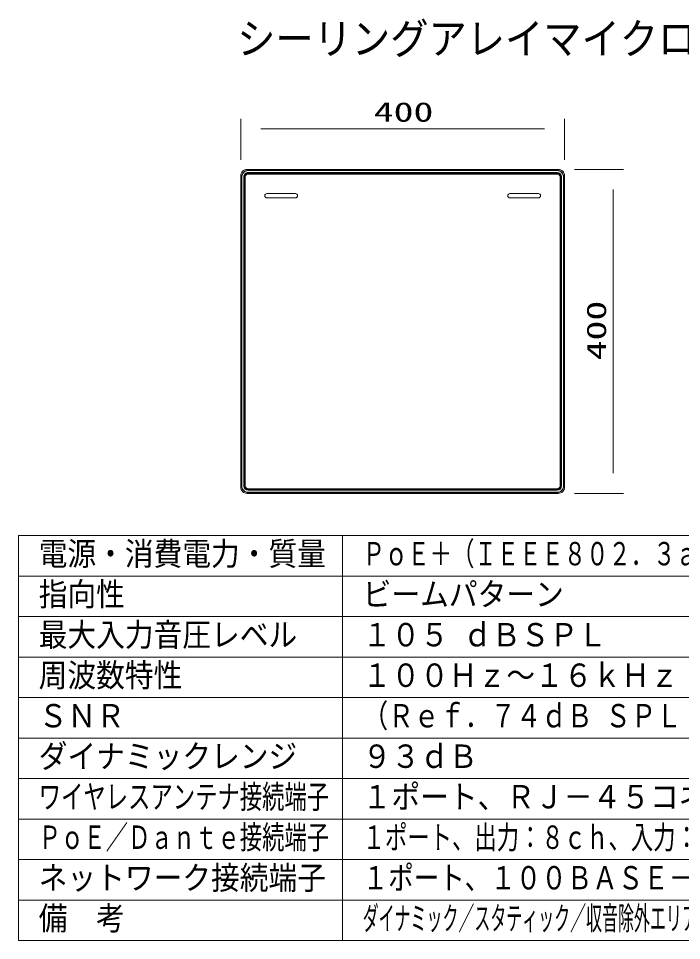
# Model space of a CAD drawing. Units: millimetres on the paper. Extents: x -63 to 64, y -59 to 59.
# Drawn here: x -62.5 to 19.4, y -54.6 to 59.2 of the extents above; entities that cross this region are included whole.
import ezdxf
from ezdxf.enums import TextEntityAlignment as Align

# ---------------------------------------------------------------- set-up
doc = ezdxf.new("R2010")
doc.units = ezdxf.units.MM
for name, color, linetype, lineweight in [('0-0_MOJI1', 7, 'Continuous', 9), ('0-2_WAKU', 4, 'Continuous', 9), ('0-3_GAIKEI', 4, 'Continuous', 9), ('0-4_SUNPO', 7, 'Continuous', 9)]:
    doc.layers.add(name, color=color, linetype=linetype, lineweight=lineweight)
doc.styles.add('ＭＳ ゴシック', font='')
doc.styles.get('ＭＳ ゴシック').set_extended_font_data('MS Gothic')

msp = doc.modelspace()

# ---------------------------------------------------------------- linework, layer by layer
at = {"layer": '0-2_WAKU', "color": 3}
for p, q in [((-62.511, -54.609), (-62.511, -4.609)), ((-62.511, -4.609), (62.489, -4.609)), ((-22.511, -54.609), (-22.511, -4.609)), ((-62.511, -54.609), (62.489, -54.609))]:
    msp.add_line(p, q, dxfattribs=at)
at = {"layer": '0-2_WAKU'}
for p, q in [((-62.511, -9.609), (62.489, -9.609)), ((-62.511, -14.609), (62.489, -14.609)), ((-62.511, -19.609), (62.489, -19.609)), ((-62.511, -24.609), (62.489, -24.609)), ((-62.511, -29.609), (62.489, -29.609)), ((-62.511, -34.609), (62.489, -34.609)), ((-62.511, -39.609), (62.489, -39.609)), ((-62.511, -44.609), (62.489, -44.609)), ((-62.511, -49.609), (62.489, -49.609))]:
    msp.add_line(p, q, dxfattribs=at)
at = {"layer": '0-3_GAIKEI', "color": 7}
for p, q in [((4.126, 40.581), (-34.273, 40.581)), ((-35.071, 39.782), (-35.071, 1.383)), ((4.925, 1.383), (4.925, 39.782)), ((4.925, 1.383), (4.925, 39.782)), ((-34.273, 0.584), (4.126, 0.584)), ((-34.273, 0.584), (4.126, 0.584))]:
    msp.add_line(p, q, dxfattribs=at)
at = {"layer": '0-3_GAIKEI'}
for p, q in [((-34.156, 40.464), (-34.156, 40.434)), ((4.01, 40.464), (-34.156, 40.464)), ((4.01, 40.434), (-34.156, 40.434)), ((4.007, 40.196), (-34.153, 40.196)), ((-34.153, 40.196), (-34.153, 40.162)), ((4.007, 40.166), (-34.153, 40.166)), ((-34.153, 40.162), (4.007, 40.162)), ((-34.153, 40.112), (-34.153, 40.012)), ((4.007, 40.112), (-34.153, 40.112)), ((4.007, 40.012), (-34.153, 40.012)), ((-29.123, 40.112), (-29.123, 40.162)), ((-28.473, 40.132), (-29.123, 40.132)), ((-29.123, 40.118), (-28.023, 40.118)), ((-28.47, 40.135), (-28.473, 40.132)), ((-28.47, 40.135), (-28.023, 40.135)), ((-28.023, 40.112), (-28.023, 40.162)), ((-20.123, 40.112), (-20.123, 40.162)), ((-20.123, 40.135), (-19.023, 40.135)), ((-20.123, 40.118), (-19.023, 40.118)), ((-19.023, 40.112), (-19.023, 40.162)), ((-11.123, 40.112), (-11.123, 40.162)), ((-11.123, 40.135), (-10.023, 40.135)), ((-11.123, 40.118), (-10.023, 40.118)), ((-10.023, 40.112), (-10.023, 40.162)), ((-2.123, 40.112), (-2.123, 40.162)), ((-2.123, 40.135), (-1.676, 40.135)), ((-2.123, 40.118), (-1.023, 40.118)), ((-1.676, 40.135), (-1.673, 40.132)), ((-1.023, 40.132), (-1.673, 40.132)), ((-1.023, 40.112), (-1.023, 40.162)), ((4.007, 40.196), (4.007, 40.162)), ((4.007, 40.112), (4.007, 40.012)), ((4.126, 40.58), (4.01, 40.464)), ((4.01, 40.464), (4.01, 40.434)), ((-35.071, 39.782), (-34.955, 39.665)), ((-34.955, 39.665), (-34.925, 39.665)), ((-34.955, 39.665), (-34.955, 1.499)), ((-34.925, 39.665), (-34.925, 1.499)), ((-34.687, 1.502), (-34.687, 39.662)), ((-34.687, 39.662), (-34.653, 39.662)), ((-34.657, 1.502), (-34.657, 39.662)), ((-34.653, 1.502), (-34.653, 39.662)), ((-34.603, 39.662), (-34.503, 39.662)), ((-34.603, 39.662), (-34.603, 1.502)), ((-34.503, 39.662), (-34.503, 1.502)), ((4.357, 1.502), (4.357, 39.662)), ((4.457, 39.662), (4.357, 39.662)), ((4.457, 1.502), (4.457, 39.662)), ((4.511, 1.502), (4.511, 39.662)), ((4.541, 1.502), (4.541, 39.662)), ((4.779, 1.499), (4.779, 39.665)), ((4.809, 39.665), (4.779, 39.665)), ((4.925, 39.782), (4.809, 39.665)), ((4.809, 1.499), (4.809, 39.665)), ((-34.603, 37.832), (-34.653, 37.832)), ((-34.623, 37.832), (-34.623, 36.732)), ((-34.609, 36.732), (-34.609, 37.832)), ((-28.323, 37.602), (-31.823, 37.602)), ((1.677, 37.602), (-1.823, 37.602)), ((4.507, 37.832), (4.457, 37.832)), ((4.463, 36.732), (4.463, 37.832)), ((4.477, 36.732), (4.477, 37.832)), ((-34.603, 36.732), (-34.653, 36.732)), ((-31.823, 37.062), (-28.323, 37.062)), ((-1.823, 37.062), (1.677, 37.062)), ((4.507, 36.732), (4.457, 36.732)), ((-34.603, 26.632), (-34.653, 26.632)), ((-34.623, 26.632), (-34.623, 25.532)), ((-34.609, 25.532), (-34.609, 26.632)), ((4.507, 26.632), (4.457, 26.632)), ((4.463, 25.532), (4.463, 26.632)), ((4.477, 25.532), (4.477, 26.632)), ((-34.603, 25.532), (-34.653, 25.532)), ((4.507, 25.532), (4.457, 25.532)), ((-35.029, 21.333), (-35.063, 21.334)), ((-35.03, 21.282), (-35.03, 19.882)), ((-34.966, 21.382), (-35.024, 21.382)), ((-34.977, 21.432), (-34.97, 21.432)), ((-34.966, 21.334), (-34.966, 19.831)), ((4.819, 19.831), (4.819, 21.334)), ((4.82, 21.382), (4.878, 21.382)), ((4.831, 21.432), (4.911, 21.434)), ((4.883, 21.333), (4.917, 21.334)), ((4.884, 21.282), (4.884, 19.882)), ((4.917, 19.831), (4.917, 21.334)), ((-35.029, 19.831), (-35.063, 19.831)), ((-35.024, 19.782), (-34.966, 19.782)), ((4.878, 19.782), (4.82, 19.782)), ((4.831, 19.732), (4.824, 19.732)), ((4.883, 19.831), (4.917, 19.831)), ((-34.603, 15.632), (-34.653, 15.632)), ((-34.623, 15.632), (-34.623, 14.532)), ((-34.609, 14.532), (-34.609, 15.632)), ((4.507, 15.632), (4.457, 15.632)), ((4.463, 14.532), (4.463, 15.632)), ((4.477, 15.632), (4.477, 14.532)), ((-34.603, 14.532), (-34.653, 14.532)), ((4.507, 14.532), (4.457, 14.532)), ((-34.603, 4.432), (-34.653, 4.432)), ((-34.623, 4.432), (-34.623, 3.332)), ((-34.609, 3.332), (-34.609, 4.432)), ((4.507, 4.432), (4.457, 4.432)), ((4.463, 3.332), (4.463, 4.432)), ((4.477, 4.432), (4.477, 3.332)), ((-34.603, 3.332), (-34.653, 3.332)), ((4.507, 3.332), (4.457, 3.332)), ((-34.955, 1.499), (-34.925, 1.499)), ((-34.687, 1.502), (-34.653, 1.502)), ((-34.603, 1.502), (-34.503, 1.502)), ((-34.153, 1.152), (4.007, 1.152)), ((-34.153, 1.052), (-34.153, 1.152)), ((4.007, 1.052), (4.007, 1.152)), ((4.457, 1.502), (4.357, 1.502)), ((4.541, 1.502), (4.507, 1.502)), ((4.809, 1.499), (4.779, 1.499)), ((4.925, 1.383), (4.809, 1.499)), ((-34.273, 0.584), (-34.156, 0.701)), ((-34.156, 0.731), (4.01, 0.731)), ((-34.156, 0.701), (-34.156, 0.731)), ((-34.156, 0.701), (4.01, 0.701)), ((-34.153, 1.052), (4.007, 1.052)), ((-34.153, 0.968), (-34.153, 1.002)), ((4.007, 1.002), (-34.153, 1.002)), ((4.007, 0.998), (-34.153, 0.998)), ((4.007, 0.968), (-34.153, 0.968)), ((-29.123, 1.002), (-29.123, 1.052)), ((-29.123, 1.046), (-28.023, 1.046)), ((-28.473, 1.032), (-29.123, 1.032)), ((-28.47, 1.03), (-28.473, 1.032)), ((-28.47, 1.03), (-28.023, 1.03)), ((-28.023, 1.002), (-28.023, 1.052)), ((-20.123, 1.002), (-20.123, 1.052)), ((-20.123, 1.046), (-19.023, 1.046)), ((-20.123, 1.03), (-19.023, 1.03)), ((-19.023, 1.002), (-19.023, 1.052)), ((-11.123, 1.002), (-11.123, 1.052)), ((-11.123, 1.046), (-10.023, 1.046)), ((-11.123, 1.03), (-10.023, 1.03)), ((-10.023, 1.002), (-10.023, 1.052)), ((-2.123, 1.002), (-2.123, 1.052)), ((-2.123, 1.046), (-1.023, 1.046)), ((-2.123, 1.03), (-1.676, 1.03)), ((-1.676, 1.03), (-1.673, 1.032)), ((-1.023, 1.032), (-1.673, 1.032)), ((-1.023, 1.002), (-1.023, 1.052)), ((4.007, 0.968), (4.007, 1.002)), ((4.01, 0.701), (4.01, 0.731)), ((4.126, 0.584), (4.01, 0.701))]:
    msp.add_line(p, q, dxfattribs=at)
for points in [[(4.126, 40.58), (-34.273, 40.58), (-34.156, 40.464)], [(-35.071, 39.782), (-35.071, 1.383), (-34.955, 1.499)], [(4.541, 39.662), (4.507, 39.662), (4.507, 1.502)], [(-35.057, 21.434), (-35.058, 21.433), (-35.059, 21.43), (-35.059, 21.425), (-35.06, 21.418), (-35.061, 21.409), (-35.061, 21.399), (-35.062, 21.388), (-35.062, 21.375), (-35.063, 21.362), (-35.063, 21.348), (-35.063, 21.334)], [(-35.063, 21.334), (-35.063, 19.831), (-35.063, 19.817), (-35.063, 19.803), (-35.062, 19.789), (-35.062, 19.777), (-35.061, 19.765), (-35.061, 19.755), (-35.06, 19.747), (-35.059, 19.74), (-35.059, 19.735), (-35.058, 19.732), (-35.057, 19.731)], [(-34.977, 21.432), (-35.057, 21.434), (-34.971, 21.434)], [(-35.024, 21.382), (-35.025, 21.381), (-35.025, 21.378), (-35.026, 21.373), (-35.027, 21.366), (-35.028, 21.358), (-35.028, 21.348), (-35.029, 21.336), (-35.029, 21.324), (-35.029, 21.31), (-35.029, 21.297), (-35.03, 21.282)], [(-34.977, 21.432), (-34.978, 21.432), (-34.978, 21.43), (-34.979, 21.426), (-34.979, 21.422), (-34.98, 21.416), (-34.981, 21.409), (-34.981, 21.401), (-34.982, 21.392), (-34.982, 21.382)], [(-34.966, 21.334), (-34.966, 21.348), (-34.966, 21.362), (-34.966, 21.375), (-34.966, 21.388), (-34.967, 21.399), (-34.968, 21.409), (-34.968, 21.418), (-34.969, 21.425), (-34.97, 21.43), (-34.97, 21.433), (-34.971, 21.434)], [(4.917, 21.334), (4.917, 21.348), (4.917, 21.362), (4.916, 21.375), (4.916, 21.388), (4.915, 21.399), (4.915, 21.409), (4.914, 21.418), (4.913, 21.425), (4.913, 21.43), (4.912, 21.433), (4.911, 21.434), (4.825, 21.434), (4.824, 21.433), (4.824, 21.43), (4.823, 21.425), (4.822, 21.418), (4.821, 21.409), (4.821, 21.399), (4.82, 21.388), (4.82, 21.375), (4.82, 21.362), (4.82, 21.348), (4.819, 21.334)], [(4.836, 21.382), (4.835, 21.392), (4.835, 21.401), (4.834, 21.409), (4.834, 21.416), (4.833, 21.422), (4.833, 21.426), (4.832, 21.43), (4.831, 21.432), (4.831, 21.432), (4.824, 21.432)], [(4.884, 21.282), (4.884, 21.297), (4.883, 21.31), (4.883, 21.324), (4.883, 21.336), (4.882, 21.348), (4.882, 21.358), (4.881, 21.366), (4.88, 21.373), (4.88, 21.378), (4.879, 21.381), (4.878, 21.382)], [(-34.977, 19.732), (-35.057, 19.731), (-34.971, 19.731), (-34.97, 19.732), (-34.97, 19.735), (-34.969, 19.74), (-34.968, 19.747), (-34.968, 19.755), (-34.967, 19.765), (-34.966, 19.777), (-34.966, 19.789), (-34.966, 19.803), (-34.966, 19.817), (-34.966, 19.831)], [(-35.03, 19.882), (-35.029, 19.868), (-35.029, 19.854), (-35.029, 19.841), (-35.029, 19.828), (-35.028, 19.817), (-35.028, 19.807), (-35.027, 19.798), (-35.026, 19.791), (-35.025, 19.786), (-35.025, 19.783), (-35.024, 19.782)], [(-34.982, 19.782), (-34.982, 19.773), (-34.981, 19.764), (-34.981, 19.756), (-34.98, 19.749), (-34.979, 19.743), (-34.979, 19.738), (-34.978, 19.735), (-34.978, 19.733), (-34.977, 19.732), (-34.97, 19.732)], [(4.819, 19.831), (4.82, 19.817), (4.82, 19.803), (4.82, 19.789), (4.82, 19.777), (4.821, 19.765), (4.821, 19.755), (4.822, 19.747), (4.823, 19.74), (4.824, 19.735), (4.824, 19.732), (4.825, 19.731)], [(4.831, 19.732), (4.911, 19.731), (4.825, 19.731)], [(4.831, 19.732), (4.831, 19.733), (4.832, 19.735), (4.833, 19.738), (4.833, 19.743), (4.834, 19.749), (4.834, 19.756), (4.835, 19.764), (4.835, 19.773), (4.836, 19.782)], [(4.878, 19.782), (4.879, 19.783), (4.88, 19.786), (4.88, 19.791), (4.881, 19.798), (4.882, 19.807), (4.882, 19.817), (4.883, 19.828), (4.883, 19.841), (4.883, 19.854), (4.884, 19.868), (4.884, 19.882)], [(4.911, 19.731), (4.912, 19.732), (4.913, 19.735), (4.913, 19.74), (4.914, 19.747), (4.915, 19.755), (4.915, 19.765), (4.916, 19.777), (4.916, 19.789), (4.917, 19.803), (4.917, 19.817), (4.917, 19.831)]]:
    msp.add_lwpolyline(points, dxfattribs=at)
at = {"layer": '0-3_GAIKEI', "color": 7}
for centre, start, end in [((-34.273, 39.782), 89.968, 180.03201), ((-34.273, 39.782), 89.95983, 180.04017), ((4.127, 39.782), 359.95985, 90.04016), ((4.127, 39.782), 359.96799, 90.03201), ((-34.273, 1.382), 179.95983, 270.04016), ((-34.273, 1.382), 179.968, 270.03202), ((4.127, 1.382), 269.95984, 0.04016), ((4.127, 1.382), 269.96798, 0.03201)]:
    msp.add_arc(centre, 0.798, start, end, dxfattribs=at)
at = {"layer": '0-3_GAIKEI'}
for centre, radius, start, end in [((-34.156, 39.666), 0.798, 89.968, 180.03201), ((-34.157, 39.666), 0.768, 89.95786, 180.04215), ((-34.153, 39.662), 0.534, 90, 180.00001), ((-34.153, 39.662), 0.504, 90, 180.00001), ((-34.153, 39.662), 0.5, 90, 180.00001), ((-34.153, 39.662), 0.45, 90, 180.00001), ((-34.153, 39.662), 0.35, 90, 180.00001), ((-28.873, 39.982), 0.2, 48.59038, 64.15748), ((-1.273, 39.982), 0.2, 115.84252, 131.40962), ((4.007, 39.662), 0.534, 0, 90), ((4.007, 39.662), 0.504, 0, 90), ((4.007, 39.662), 0.5, 0, 90), ((4.007, 39.662), 0.45, 0, 90), ((4.007, 39.662), 0.35, 0, 90), ((4.01, 39.666), 0.768, 359.95785, 90.04214), ((4.01, 39.666), 0.798, 359.96799, 90.03201), ((-31.823, 37.332), 0.27, 90, 270), ((-28.323, 37.332), 0.27, 270, 90), ((-1.823, 37.332), 0.27, 90, 270), ((1.677, 37.332), 0.27, 270, 90), ((-34.156, 1.499), 0.798, 179.968, 270.03202), ((-34.157, 1.499), 0.768, 179.95786, 270.04215), ((-34.153, 1.502), 0.534, 180.00001, 270), ((-34.153, 1.502), 0.504, 180.00001, 270), ((-34.153, 1.502), 0.5, 180.00001, 270), ((-34.153, 1.502), 0.45, 180.00001, 270), ((-34.153, 1.502), 0.35, 180.00001, 270), ((4.007, 1.502), 0.5, 270, 0), ((4.007, 1.502), 0.504, 270, 0), ((4.007, 1.502), 0.534, 270, 0), ((4.007, 1.502), 0.35, 270, 0), ((4.007, 1.502), 0.45, 270, 0), ((4.01, 1.499), 0.768, 269.95784, 0.04214), ((4.01, 1.499), 0.798, 269.96798, 0.03201), ((-28.873, 1.182), 0.2, 295.84134, 311.40963), ((-1.273, 1.182), 0.2, 228.59038, 244.15867)]:
    msp.add_arc(centre, radius, start, end, dxfattribs=at)
at = {"layer": '0-4_SUNPO'}
for p, q in [((-35.071, 41.782), (-35.071, 46.831)), ((4.925, 41.782), (4.925, 46.831)), ((-32.571, 45.581), (2.425, 45.581)), ((6.126, 40.58), (12.175, 40.58)), ((10.925, 38.08), (10.925, 3.084)), ((6.126, 0.584), (12.175, 0.584))]:
    msp.add_line(p, q, dxfattribs=at)

# ---------------------------------------------------------------- texts
at = {"layer": '0-0_MOJI1', "style": 'ＭＳ ゴシック'}
for s, height, width, p in [('シーリングアレイマイクロホン', 3.849, 0.9, (-35.511, 53.65)), ('電源・消費電力・質量', 2.889, 0.9, (-60.011, -9.165)), ('ＰｏＥ＋（ＩＥＥＥ８０２．３ａｔ）・最大１８Ｗ・約２．４ｋｇ', 2.889, 0.7, (-20.011, -9.165)), ('指向性', 2.889, 0.9, (-60.011, -14.165)), ('ビームパターン', 2.889, 0.9, (-20.011, -14.165)), ('最大入力音圧レベル', 2.889, 0.9, (-60.011, -19.165)), ('１０５ ｄＢＳＰＬ', 2.889, 0.9, (-20.011, -19.165)), ('周波数特性', 2.889, 0.9, (-60.011, -24.165)), ('１００Ｈｚ～１６ｋＨｚ', 2.889, 0.9, (-20.011, -24.165)), ('（Ｒｅｆ．７４ｄＢ ＳＰＬ ａｔ １ｋＨｚ）６０ｄＢＡ', 2.889, 0.8, (-20.011, -29.165)), ('ＳＮＲ', 2.889, 0.9, (-60.011, -29.165)), ('ダイナミックレンジ', 2.889, 0.9, (-60.011, -34.165)), ('９３ｄＢ', 2.889, 0.9, (-20.011, -34.165)), ('ワイヤレスアンテナ接続端子', 2.889, 0.7, (-60.011, -39.165)), ('１ポート、ＲＪ－４５コネクター', 2.889, 0.9, (-20.011, -39.165)), ('ＰｏＥ／Ｄａｎｔｅ接続端子', 2.889, 0.7, (-60.011, -44.165)), ('１ポート、出力：８ｃｈ、入力：８ｃｈ、ＲＪ－４５コネクター', 2.889, 0.7, (-20.011, -44.165)), ('ネットワーク接続端子', 2.889, 0.9, (-60.011, -49.165)), ('１ポート、１００ＢＡＳＥ－ＴＸ、ＲＪ－４５コネクター', 2.886, 0.8, (-20.011, -49.165)), ('備\u3000考', 2.889, 0.9, (-60.011, -54.165)), ('ダイナミック／スタティック／収音除外エリア設定、４者同時発話収音、リモートカメラ連携', 2.889, 0.5, (-20.011, -54.165))]:
    msp.add_text(s, height=height, dxfattribs=dict(at, width=width)).set_placement(p, align=Align.BOTTOM_LEFT)
at = {"layer": '0-4_SUNPO', "style": 'ＭＳ ゴシック', "width": 1.5}
msp.add_text('400', height=2.405, dxfattribs=at).set_placement((-18.645, 45.743), align=Align.BOTTOM_LEFT)
msp.add_text('400', height=2.405, rotation=90, dxfattribs=at).set_placement((10.763, 17.011), align=Align.BOTTOM_LEFT)

doc.saveas('drawing.dxf')
